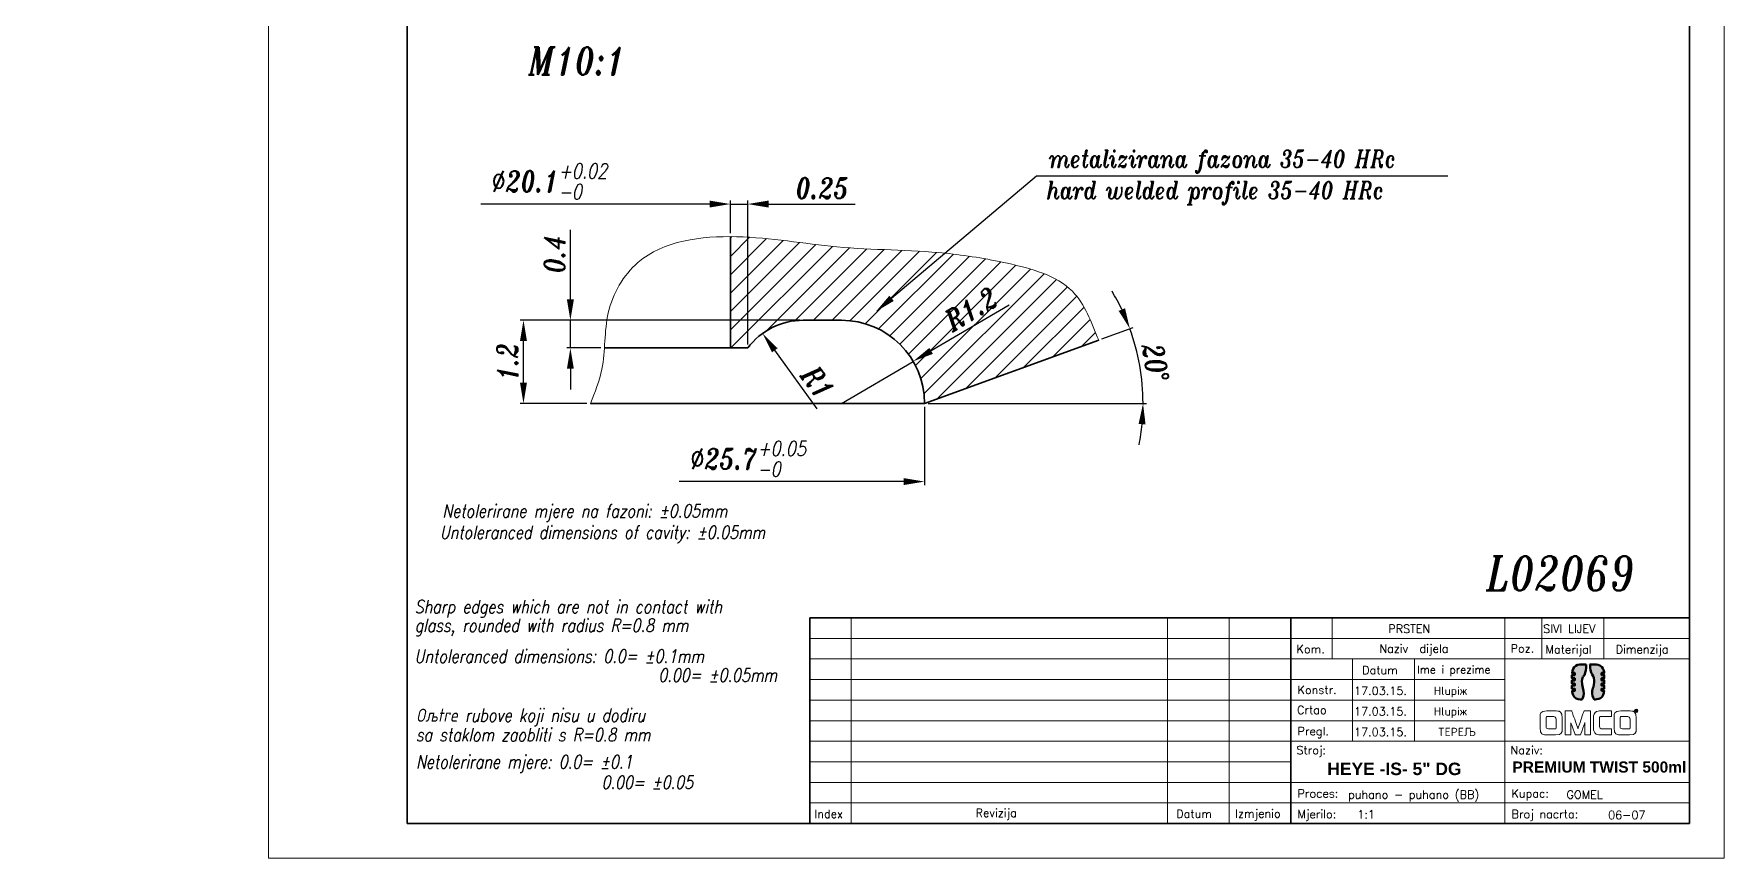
# Model space of a CAD drawing. Extents: x 21 to 265, y 27 to 324.
# Drawn here: x 21.4 to 265.3, y 27.3 to 146.3 of the extents above; entities that cross this region are included whole.
import ezdxf
from ezdxf import colors
from ezdxf.entities.mleader import LeaderData, LeaderLine
from ezdxf.math import Vec2, Vec3

# ---------------------------------------------------------------- set-up
doc = ezdxf.new("R2010")
doc.units = 0
doc.header["$LTSCALE"] = 5
doc.header["$MEASUREMENT"] = 0
doc.layers.get('0').update_dxf_attribs({"linetype": 'CONTINUOUS', "lineweight": 15})
for name, color, linetype, lineweight in [('3', 3, 'CONTINUOUS', 35), ('4', 5, 'CONTINUOUS', 50), ('8', 252, 'CONTINUOUS', 15), ('ENGLISH', 197, 'CONTINUOUS', 18)]:
    doc.layers.add(name, color=color, linetype=linetype, lineweight=lineweight)
doc.styles.add('ITALICT', font='ITALICT.shx', dxfattribs={"width": 0.8, "height": 3})
doc.styles.add('ROMANS', font='romans.shx')
doc.styles.get("Standard").update_dxf_attribs({"font": 'isocp.shx', "height": 3})
doc.dimstyles.new('Stand', dxfattribs={"dimtxt": 3, "dimasz": 3, "dimexe": 0.5, "dimexo": 0.5, "dimgap": 0.8, "dimtad": 1, "dimdsep": 46, "dimtxsty": 'ITALICT', "dimcen": 0, "dimadec": 1, "dimazin": 2, "dimtfac": 1, "dimtmove": 0, "dimatfit": 3, "dimfxl": 1, "dimtolj": 1, "dimtzin": 0, "dimarcsym": 0})
doc.dimstyles.get("Standard").update_dxf_attribs({"dimtxt": 3, "dimasz": 3, "dimexe": 0.5, "dimexo": 0.5, "dimgap": 0.8, "dimtad": 1, "dimlfac": 0.1, "dimdsep": 46, "dimtxsty": 'ITALICT', "dimcen": 0, "dimadec": 1, "dimazin": 2, "dimtfac": 1, "dimtmove": 0, "dimatfit": 3, "dimfxl": 1, "dimtolj": 1, "dimtzin": 0, "dimarcsym": 0})

# ---------------------------------------------------------------- blocks, each defined once
blk = doc.blocks.new('*D2')
at = {"color": 0, "lineweight": -2, "transparency": 16777216}
for p, q in [((131.9, 104.93), (91.54, 104.93)), ((92.04, 95.93), (92.04, 101.93)), ((101.19, 92.93), (91.54, 92.93))]:
    blk.add_line(p, q, dxfattribs=at)
at = {"color": 0, "transparency": 16777216}
for points in [[(91.54, 101.93), (92.54, 101.93), (92.04, 104.93)], [(91.54, 95.93), (92.54, 95.93), (92.04, 92.93)]]:
    blk.add_solid(points, dxfattribs=at)
at = {"color": 0, "transparency": 16777216, "insert": (89.74, 98.93), "char_height": 3, "attachment_point": 5, "rotation": 90, "style": 'ITALICT'}
blk.add_mtext('\\A1;1.2', dxfattribs=at)
blk = doc.blocks.new('*D3')
at = {"color": 0, "lineweight": -2, "transparency": 16777216}
for p, q in [((98.81, 107.93), (98.81, 117.96)), ((131.9, 104.93), (98.31, 104.93)), ((98.81, 100.93), (98.81, 104.93)), ((103.22, 100.93), (98.31, 100.93)), ((98.81, 97.93), (98.81, 94.93))]:
    blk.add_line(p, q, dxfattribs=at)
at = {"color": 0, "transparency": 16777216}
for points in [[(98.31, 107.93), (99.31, 107.93), (98.81, 104.93)], [(98.31, 97.93), (99.31, 97.93), (98.81, 100.93)]]:
    blk.add_solid(points, dxfattribs=at)
at = {"color": 0, "transparency": 16777216, "insert": (96.51, 114.47), "char_height": 3, "attachment_point": 5, "rotation": 90, "style": 'ITALICT'}
blk.add_mtext('\\A1;0.4', dxfattribs=at)
blk = doc.blocks.new('*D16')
at = {"color": 0, "lineweight": -2, "transparency": 16777216}
for p, q in [((175.49, 102.24), (179.99, 103.88)), ((150.4, 92.93), (181.92, 92.93))]:
    blk.add_line(p, q, dxfattribs=at)
for start, end in [(25.4551, 30.9103), (0, 20), (349.0897, 354.5449)]:
    blk.add_arc((149.9, 92.93), 31.52, start, end, dxfattribs=at)
at = {"color": 0, "transparency": 16777216}
for points in [[(178.82, 106.67), (177.9, 106.28), (179.52, 103.71)], [(180.78, 89.96), (181.78, 89.91), (181.42, 92.93)]]:
    blk.add_solid(points, dxfattribs=at)
at = {"color": 0, "transparency": 16777216, "insert": (183.21, 98.8), "char_height": 3, "attachment_point": 5, "rotation": 280, "style": 'ITALICT'}
blk.add_mtext('\\A1;20°', dxfattribs=at)
blk = doc.blocks.new('*D17')
at = {"color": 0, "linetype": 'ByBlock', "lineweight": -2, "transparency": 16777216}
for p, q in [((121.9, 117.5), (121.9, 122.2)), ((118.9, 121.7), (85.87, 121.7))]:
    blk.add_line(p, q, dxfattribs=at)
at = {"color": 0, "transparency": 16777216}
blk.add_solid([(118.9, 122.2), (118.9, 121.2), (121.9, 121.7)], dxfattribs=at)
at = {"color": 0, "transparency": 16777216, "insert": (95.78, 124.98), "char_height": 3, "attachment_point": 5, "style": 'ITALICT'}
blk.add_mtext('\\A1;%%C20.1{}{\\H0.71x;\\C3;\\S+0.02^ -0;}', dxfattribs=at)
blk = doc.blocks.new('*D18')
at = {"color": 0, "linetype": 'ByBlock', "lineweight": -2, "transparency": 16777216}
for p, q in [((149.9, 92.43), (149.9, 81.15)), ((146.9, 81.65), (114.51, 81.65))]:
    blk.add_line(p, q, dxfattribs=at)
at = {"color": 0, "transparency": 16777216}
blk.add_solid([(146.9, 82.15), (146.9, 81.15), (149.9, 81.65)], dxfattribs=at)
at = {"color": 0, "transparency": 16777216, "insert": (124.46, 84.93), "char_height": 3, "attachment_point": 5, "style": 'ITALICT'}
blk.add_mtext('\\A1;%%C25.7{}{\\H0.71x;\\C3;\\S+0.05^ -0;}', dxfattribs=at)
blk = doc.blocks.new('*D19')
at = {"color": 0, "lineweight": -2, "transparency": 16777216}
for p, q in [((121.9, 117.5), (121.9, 122.2)), ((124.4, 101.43), (124.4, 122.2)), ((118.9, 121.7), (115.9, 121.7)), ((121.9, 121.7), (124.4, 121.7)), ((127.4, 121.7), (139.89, 121.7))]:
    blk.add_line(p, q, dxfattribs=at)
at = {"color": 0, "transparency": 16777216}
for points in [[(118.9, 122.2), (118.9, 121.2), (121.9, 121.7)], [(127.4, 122.2), (127.4, 121.2), (124.4, 121.7)]]:
    blk.add_solid(points, dxfattribs=at)
at = {"color": 0, "transparency": 16777216, "insert": (135.14, 124), "char_height": 3, "attachment_point": 5, "style": 'ITALICT'}
blk.add_mtext('\\A1;0.25', dxfattribs=at)
blk = doc.blocks.new('*D25')
at = {"color": 0, "lineweight": -2, "transparency": 16777216}
for p, q in [((162.11, 107.11), (150.84, 100.51)), ((137.9, 92.93), (148.25, 99))]:
    blk.add_line(p, q, dxfattribs=at)
at = {"color": 0, "transparency": 16777216}
blk.add_solid([(150.59, 100.94), (151.1, 100.08), (148.25, 99)], dxfattribs=at)
at = {"color": 0, "transparency": 16777216, "insert": (156.61, 106.56), "char_height": 3, "attachment_point": 5, "rotation": 30.3739, "style": 'ITALICT'}
blk.add_mtext('\\A1;R1.2', dxfattribs=at)
blk = doc.blocks.new('*D26')
at = {"color": 0, "lineweight": -2, "transparency": 16777216}
blk.add_line((134.41, 92.15), (128.29, 100.59), dxfattribs=at)
at = {"color": 0, "transparency": 16777216}
blk.add_solid([(128.7, 100.89), (127.89, 100.3), (126.53, 103.02)], dxfattribs=at)
at = {"color": 0, "transparency": 16777216, "insert": (134.5, 95.95), "char_height": 3, "attachment_point": 5, "rotation": 305.9588, "style": 'ITALICT'}
blk.add_mtext('\\A1;R1', dxfattribs=at)

msp = doc.modelspace()

# ---------------------------------------------------------------- hatches: boundary and pattern name
at = {"layer": '4'}
h = msp.add_hatch(color=142, dxfattribs=at)
edge = h.paths.add_edge_path()
edge.add_spline(control_points=[(243.315, 51.428), (243.315, 51.428), (243.315, 51.428), (243.315, 51.428), (243.315, 51.428), (243.448, 50.259), (244.481, 50.198), (244.634, 50.198), (244.634, 50.198), (244.634, 50.198), (244.748, 50.198), (244.748, 50.198), (244.748, 50.198), (245.291, 50.979), (244.744, 52.116), (244.744, 52.929), (244.744, 52.929), (244.744, 53.567), (245.306, 53.738), (245.368, 55.27), (245.368, 55.27), (244.719, 55.27), (244.719, 55.27), (244.719, 55.27), (243.625, 55.27), (243.375, 54.425), (243.318, 54.04)], knot_values=[0.8095238, 0.8095238, 0.8095238, 0.8095238, 0.8095238, 0.8095238, 0.8095238, 0.8095238, 0.8571429, 0.8571429, 0.8571429, 0.8571429, 0.9047619, 0.9047619, 0.9047619, 0.9047619, 0.952381, 0.952381, 0.952381, 0.952381, 1, 1, 1, 1.047619, 1.047619, 1.047619, 1.047619, 1.0952381, 1.0952381, 1.0952381, 1.0952381], degree=3, periodic=0)
edge.add_spline(control_points=[(243.318, 54.04), (243.318, 54.04), (243.689, 54.04), (243.689, 54.04)], knot_values=[0.0952381, 0.0952381, 0.0952381, 0.0952381, 0.1428571, 0.1428571, 0.1428571, 0.1428571], degree=3, periodic=0)
edge.add_spline(control_points=[(243.689, 54.04), (243.689, 54.04), (243.689, 54.04), (243.689, 54.04), (243.689, 54.04), (243.689, 54.04), (243.689, 53.729), (243.689, 53.729)], knot_values=[0.1428571, 0.1428571, 0.1428571, 0.1428571, 0.1428571, 0.1428571, 0.1428571, 0.1428571, 0.1904762, 0.1904762, 0.1904762, 0.1904762], degree=3, periodic=0)
edge.add_spline(control_points=[(243.689, 53.729), (243.689, 53.729), (243.689, 53.729), (243.689, 53.729), (243.689, 53.729), (243.689, 53.729), (243.301, 53.729), (243.301, 53.729)], knot_values=[0.1904762, 0.1904762, 0.1904762, 0.1904762, 0.1904762, 0.1904762, 0.1904762, 0.1904762, 0.2380952, 0.2380952, 0.2380952, 0.2380952], degree=3, periodic=0)
edge.add_spline(control_points=[(243.301, 53.729), (243.301, 53.729), (243.301, 53.729), (243.301, 53.729), (243.301, 53.729), (243.301, 53.729), (243.301, 53.273), (243.301, 53.273)], knot_values=[0.2380952, 0.2380952, 0.2380952, 0.2380952, 0.2380952, 0.2380952, 0.2380952, 0.2380952, 0.2857143, 0.2857143, 0.2857143, 0.2857143], degree=3, periodic=0)
edge.add_spline(control_points=[(243.301, 53.273), (243.301, 53.273), (243.301, 53.273), (243.301, 53.273), (243.301, 53.273), (243.301, 53.273), (243.689, 53.273), (243.689, 53.273)], knot_values=[0.2857143, 0.2857143, 0.2857143, 0.2857143, 0.2857143, 0.2857143, 0.2857143, 0.2857143, 0.3333333, 0.3333333, 0.3333333, 0.3333333], degree=3, periodic=0)
edge.add_spline(control_points=[(243.689, 53.273), (243.689, 53.273), (243.689, 53.273), (243.689, 53.273), (243.689, 53.273), (243.689, 53.273), (243.689, 52.962), (243.689, 52.962)], knot_values=[0.3333333, 0.3333333, 0.3333333, 0.3333333, 0.3333333, 0.3333333, 0.3333333, 0.3333333, 0.3809524, 0.3809524, 0.3809524, 0.3809524], degree=3, periodic=0)
edge.add_spline(control_points=[(243.689, 52.962), (243.689, 52.962), (243.689, 52.962), (243.689, 52.962), (243.689, 52.962), (243.689, 52.962), (243.301, 52.962), (243.301, 52.962)], knot_values=[0.3809524, 0.3809524, 0.3809524, 0.3809524, 0.3809524, 0.3809524, 0.3809524, 0.3809524, 0.4285714, 0.4285714, 0.4285714, 0.4285714], degree=3, periodic=0)
edge.add_spline(control_points=[(243.301, 52.962), (243.301, 52.962), (243.301, 52.962), (243.301, 52.962), (243.301, 52.962), (243.301, 52.962), (243.301, 52.506), (243.301, 52.506)], knot_values=[0.4285714, 0.4285714, 0.4285714, 0.4285714, 0.4285714, 0.4285714, 0.4285714, 0.4285714, 0.4761905, 0.4761905, 0.4761905, 0.4761905], degree=3, periodic=0)
edge.add_spline(control_points=[(243.301, 52.506), (243.301, 52.506), (243.301, 52.506), (243.301, 52.506), (243.301, 52.506), (243.301, 52.506), (243.689, 52.506), (243.689, 52.506)], knot_values=[0.4761905, 0.4761905, 0.4761905, 0.4761905, 0.4761905, 0.4761905, 0.4761905, 0.4761905, 0.5238095, 0.5238095, 0.5238095, 0.5238095], degree=3, periodic=0)
edge.add_spline(control_points=[(243.689, 52.506), (243.689, 52.506), (243.689, 52.506), (243.689, 52.506), (243.689, 52.506), (243.689, 52.506), (243.689, 52.195), (243.689, 52.195)], knot_values=[0.5238095, 0.5238095, 0.5238095, 0.5238095, 0.5238095, 0.5238095, 0.5238095, 0.5238095, 0.5714286, 0.5714286, 0.5714286, 0.5714286], degree=3, periodic=0)
edge.add_spline(control_points=[(243.689, 52.195), (243.689, 52.195), (243.689, 52.195), (243.689, 52.195), (243.689, 52.195), (243.689, 52.195), (243.301, 52.195), (243.301, 52.195)], knot_values=[0.5714286, 0.5714286, 0.5714286, 0.5714286, 0.5714286, 0.5714286, 0.5714286, 0.5714286, 0.6190476, 0.6190476, 0.6190476, 0.6190476], degree=3, periodic=0)
edge.add_spline(control_points=[(243.301, 52.195), (243.301, 52.195), (243.301, 52.195), (243.301, 52.195), (243.301, 52.195), (243.301, 52.195), (243.301, 51.739), (243.301, 51.739)], knot_values=[0.6190476, 0.6190476, 0.6190476, 0.6190476, 0.6190476, 0.6190476, 0.6190476, 0.6190476, 0.6666667, 0.6666667, 0.6666667, 0.6666667], degree=3, periodic=0)
edge.add_spline(control_points=[(243.301, 51.739), (243.301, 51.739), (243.301, 51.739), (243.301, 51.739), (243.301, 51.739), (243.301, 51.739), (243.689, 51.739), (243.689, 51.739)], knot_values=[0.6666667, 0.6666667, 0.6666667, 0.6666667, 0.6666667, 0.6666667, 0.6666667, 0.6666667, 0.7142857, 0.7142857, 0.7142857, 0.7142857], degree=3, periodic=0)
edge.add_spline(control_points=[(243.689, 51.739), (243.689, 51.739), (243.689, 51.739), (243.689, 51.739), (243.689, 51.739), (243.689, 51.739), (243.689, 51.428), (243.689, 51.428)], knot_values=[0.7142857, 0.7142857, 0.7142857, 0.7142857, 0.7142857, 0.7142857, 0.7142857, 0.7142857, 0.7619048, 0.7619048, 0.7619048, 0.7619048], degree=3, periodic=0)
edge.add_spline(control_points=[(243.689, 51.428), (243.689, 51.428), (243.689, 51.428), (243.689, 51.428), (243.689, 51.428), (243.689, 51.428), (243.315, 51.428), (243.315, 51.428)], knot_values=[0.7619048, 0.7619048, 0.7619048, 0.7619048, 0.7619048, 0.7619048, 0.7619048, 0.7619048, 0.8095238, 0.8095238, 0.8095238, 0.8095238], degree=3, periodic=0)
h = msp.add_hatch(color=253, dxfattribs=at)
edge = h.paths.add_edge_path()
edge.add_spline(control_points=[(247.572, 52.506), (247.572, 52.506), (247.572, 52.506), (247.572, 52.506), (247.572, 52.506), (247.572, 52.506), (247.96, 52.506), (247.96, 52.506)], knot_values=[0.2380952, 0.2380952, 0.2380952, 0.2380952, 0.2380952, 0.2380952, 0.2380952, 0.2380952, 0.2857143, 0.2857143, 0.2857143, 0.2857143], degree=3, periodic=0)
edge.add_spline(control_points=[(247.96, 52.506), (247.96, 52.506), (247.96, 52.506), (247.96, 52.506), (247.96, 52.506), (247.96, 52.506), (247.96, 52.962), (247.96, 52.962)], knot_values=[0.2857143, 0.2857143, 0.2857143, 0.2857143, 0.2857143, 0.2857143, 0.2857143, 0.2857143, 0.3333333, 0.3333333, 0.3333333, 0.3333333], degree=3, periodic=0)
edge.add_spline(control_points=[(247.96, 52.962), (247.96, 52.962), (247.96, 52.962), (247.96, 52.962), (247.96, 52.962), (247.96, 52.962), (247.572, 52.962), (247.572, 52.962)], knot_values=[0.3333333, 0.3333333, 0.3333333, 0.3333333, 0.3333333, 0.3333333, 0.3333333, 0.3333333, 0.3809524, 0.3809524, 0.3809524, 0.3809524], degree=3, periodic=0)
edge.add_spline(control_points=[(247.572, 52.962), (247.572, 52.962), (247.572, 52.962), (247.572, 52.962), (247.572, 52.962), (247.572, 52.962), (247.572, 53.273), (247.572, 53.273)], knot_values=[0.3809524, 0.3809524, 0.3809524, 0.3809524, 0.3809524, 0.3809524, 0.3809524, 0.3809524, 0.4285714, 0.4285714, 0.4285714, 0.4285714], degree=3, periodic=0)
edge.add_spline(control_points=[(247.572, 53.273), (247.572, 53.273), (247.572, 53.273), (247.572, 53.273), (247.572, 53.273), (247.572, 53.273), (247.96, 53.273), (247.96, 53.273)], knot_values=[0.4285714, 0.4285714, 0.4285714, 0.4285714, 0.4285714, 0.4285714, 0.4285714, 0.4285714, 0.4761905, 0.4761905, 0.4761905, 0.4761905], degree=3, periodic=0)
edge.add_spline(control_points=[(247.96, 53.273), (247.96, 53.273), (247.96, 53.273), (247.96, 53.273), (247.96, 53.273), (247.96, 53.273), (247.96, 53.729), (247.96, 53.729)], knot_values=[0.4761905, 0.4761905, 0.4761905, 0.4761905, 0.4761905, 0.4761905, 0.4761905, 0.4761905, 0.5238095, 0.5238095, 0.5238095, 0.5238095], degree=3, periodic=0)
edge.add_spline(control_points=[(247.96, 53.729), (247.96, 53.729), (247.96, 53.729), (247.96, 53.729), (247.96, 53.729), (247.96, 53.729), (247.572, 53.729), (247.572, 53.729)], knot_values=[0.5238095, 0.5238095, 0.5238095, 0.5238095, 0.5238095, 0.5238095, 0.5238095, 0.5238095, 0.5714286, 0.5714286, 0.5714286, 0.5714286], degree=3, periodic=0)
edge.add_spline(control_points=[(247.572, 53.729), (247.572, 53.729), (247.572, 53.729), (247.572, 53.729), (247.572, 53.729), (247.572, 53.729), (247.572, 54.04), (247.572, 54.04)], knot_values=[0.5714286, 0.5714286, 0.5714286, 0.5714286, 0.5714286, 0.5714286, 0.5714286, 0.5714286, 0.6190476, 0.6190476, 0.6190476, 0.6190476], degree=3, periodic=0)
edge.add_spline(control_points=[(247.572, 54.04), (247.572, 54.04), (247.572, 54.04), (247.572, 54.04), (247.572, 54.04), (247.572, 54.04), (247.945, 54.04), (247.945, 54.04)], knot_values=[0.6190476, 0.6190476, 0.6190476, 0.6190476, 0.6190476, 0.6190476, 0.6190476, 0.6190476, 0.6666667, 0.6666667, 0.6666667, 0.6666667], degree=3, periodic=0)
edge.add_spline(control_points=[(247.945, 54.04), (247.945, 54.04), (247.945, 54.04), (247.945, 54.04), (247.945, 54.04), (247.808, 55.202), (246.78, 55.27), (246.628, 55.27), (246.628, 55.27), (246.628, 55.27), (245.893, 55.27), (245.893, 55.27)], knot_values=[0.6666667, 0.6666667, 0.6666667, 0.6666667, 0.6666667, 0.6666667, 0.6666667, 0.6666667, 0.7142857, 0.7142857, 0.7142857, 0.7142857, 0.7619048, 0.7619048, 0.7619048, 0.7619048], degree=3, periodic=0)
edge.add_spline(control_points=[(245.893, 55.27), (245.893, 55.27), (245.893, 55.27), (245.893, 55.27), (245.893, 55.27), (245.955, 53.738), (246.517, 53.567), (246.517, 52.929), (246.517, 52.929), (246.517, 52.116), (245.971, 50.979), (246.513, 50.198), (246.513, 50.198), (246.513, 50.198), (246.55, 50.198), (246.55, 50.198), (246.55, 50.198), (247.645, 50.198), (247.89, 51.043), (247.944, 51.428)], knot_values=[0.7619048, 0.7619048, 0.7619048, 0.7619048, 0.7619048, 0.7619048, 0.7619048, 0.7619048, 0.8095238, 0.8095238, 0.8095238, 0.8095238, 0.8571429, 0.8571429, 0.8571429, 0.8571429, 0.9047619, 0.9047619, 0.9047619, 0.9047619, 0.952381, 0.952381, 0.952381, 0.952381], degree=3, periodic=0)
edge.add_spline(control_points=[(247.944, 51.428), (247.944, 51.428), (247.572, 51.428), (247.572, 51.428), (247.572, 51.428), (247.572, 51.739), (247.572, 51.739)], knot_values=[0.952381, 0.952381, 0.952381, 0.952381, 1, 1, 1, 1.047619, 1.047619, 1.047619, 1.047619], degree=3, periodic=0)
edge.add_spline(control_points=[(247.572, 51.739), (247.572, 51.739), (247.572, 51.739), (247.572, 51.739), (247.572, 51.739), (247.572, 51.739), (247.96, 51.739), (247.96, 51.739)], knot_values=[0.047619, 0.047619, 0.047619, 0.047619, 0.047619, 0.047619, 0.047619, 0.047619, 0.0952381, 0.0952381, 0.0952381, 0.0952381], degree=3, periodic=0)
edge.add_spline(control_points=[(247.96, 51.739), (247.96, 51.739), (247.96, 51.739), (247.96, 51.739), (247.96, 51.739), (247.96, 51.739), (247.96, 52.195), (247.96, 52.195)], knot_values=[0.0952381, 0.0952381, 0.0952381, 0.0952381, 0.0952381, 0.0952381, 0.0952381, 0.0952381, 0.1428571, 0.1428571, 0.1428571, 0.1428571], degree=3, periodic=0)
edge.add_spline(control_points=[(247.96, 52.195), (247.96, 52.195), (247.96, 52.195), (247.96, 52.195), (247.96, 52.195), (247.96, 52.195), (247.572, 52.195), (247.572, 52.195)], knot_values=[0.1428571, 0.1428571, 0.1428571, 0.1428571, 0.1428571, 0.1428571, 0.1428571, 0.1428571, 0.1904762, 0.1904762, 0.1904762, 0.1904762], degree=3, periodic=0)
edge.add_spline(control_points=[(247.572, 52.195), (247.572, 52.195), (247.572, 52.195), (247.572, 52.195), (247.572, 52.195), (247.572, 52.195), (247.572, 52.506), (247.572, 52.506)], knot_values=[0.1904762, 0.1904762, 0.1904762, 0.1904762, 0.1904762, 0.1904762, 0.1904762, 0.1904762, 0.2380952, 0.2380952, 0.2380952, 0.2380952], degree=3, periodic=0)
at = {"layer": '8'}
h = msp.add_hatch(dxfattribs=at)
h.set_pattern_fill('ANSI31', color=256, scale=15)
h.set_pattern_definition([(45, (121.901, 92.9279), (-1.325825, 1.325825), [])])
edge = h.paths.add_edge_path()
edge.add_spline(control_points=[(175.021, 102.071), (173.966, 104.648), (171.826, 110.643), (162.051, 113.273), (155.847, 114.311), (152.853, 114.607), (152.843, 114.608)], knot_values=[9.6934957, 9.6934957, 9.6934957, 9.6934957, 17.7554984, 27.9608858, 37.0528186, 37.0847816, 37.0847816, 37.0847816, 37.0847816], degree=3, periodic=0)
edge.add_spline(control_points=[(152.843, 114.608), (147.723, 115.114), (137.46, 115.001), (127.542, 116.913), (122.199, 116.998), (121.901, 117)], knot_values=[37.0847816, 37.0847816, 37.0847816, 37.0847816, 52.6875614, 67.2359721, 68.0925551, 68.0925551, 68.0925551, 68.0925551], degree=3, periodic=0)
edge.add_line((121.901, 117), (121.901, 100.928))
edge.add_line((121.901, 100.928), (124.401, 100.928))
edge.add_arc((132.401, 94.928), 10, 90, 143.1301, ccw=False)
edge.add_line((132.401, 104.928), (137.901, 104.928))
edge.add_arc((137.901, 92.928), 12, 0, 90, ccw=False)
edge.add_line((149.901, 92.928), (175.021, 102.071))
h.paths.add_polyline_path([(153.448, 102.098), (162.039, 107.133), (159.763, 111.015), (151.173, 105.98)], flags=24)

# ---------------------------------------------------------------- linework, layer by layer
for p, q in [((55.257, 324.293), (55.257, 27.293)), ((265.257, 27.293), (265.257, 324.293)), ((139.294, 61.987), (139.294, 32.293)), ((184.929, 61.987), (184.929, 32.293)), ((193.837, 61.987), (193.837, 32.293)), ((208.684, 61.987), (208.684, 56.048)), ((233.627, 61.987), (233.627, 32.293)), ((238.972, 61.987), (238.972, 56.048)), ((247.88, 61.987), (247.88, 56.048)), ((133.355, 59.018), (260.257, 59.018)), ((260.257, 56.048), (133.355, 56.048)), ((211.653, 56.048), (211.653, 44.171)), ((220.561, 56.048), (220.561, 44.171)), ((133.355, 53.079), (233.627, 53.079)), ((133.355, 50.11), (233.627, 50.11)), ((133.355, 47.14), (233.627, 47.14)), ((133.355, 44.171), (260.257, 44.171)), ((202.745, 41.201), (133.355, 41.201)), ((133.355, 38.232), (260.257, 38.232)), ((133.355, 35.263), (260.257, 35.263)), ((55.257, 27.293), (265.257, 27.293))]:
    msp.add_line(p, q)
for points, knots in [([(175.021, 102.071), (173.966, 104.648), (171.826, 110.643), (162.051, 113.273), (150.839, 115.148), (137.47, 114.999), (123.108, 117.769), (109.123, 116.071), (103.421, 106.192), (104.038, 98.744), (102.345, 94.557), (101.687, 92.928)], [9.6934957, 9.6934957, 9.6934957, 9.6934957, 17.7554984, 27.9608858, 37.0528186, 52.6875614, 67.2359721, 81.9580024, 90.3643715, 98.5560413, 103.7751644, 103.7751644, 103.7751644, 103.7751644]), ([(252.568, 48.325), (252.44, 48.325), (252.335, 48.429), (252.335, 48.558), (252.335, 48.558), (252.335, 48.686), (252.44, 48.791), (252.568, 48.791), (252.568, 48.791), (252.697, 48.791), (252.801, 48.686), (252.801, 48.558), (252.801, 48.558), (252.801, 48.429), (252.697, 48.325), (252.568, 48.325)], [0, 0, 0, 0, 0.25, 0.25, 0.25, 0.375, 0.5, 0.5, 0.5, 0.625, 0.75, 0.75, 0.75, 0.875, 1, 1, 1, 1]), ([(240.919, 45.091), (240.919, 45.091), (239.614, 45.091), (239.614, 45.091), (239.614, 45.091), (239.503, 45.091), (238.707, 45.138), (238.707, 46.103), (238.707, 46.103), (238.707, 46.103), (238.707, 47.578), (238.707, 47.578), (238.707, 47.578), (238.707, 47.578), (238.707, 48.544), (239.673, 48.544), (239.673, 48.544), (239.673, 48.544), (240.972, 48.544), (240.972, 48.544), (240.972, 48.544), (241.083, 48.544), (241.879, 48.491), (241.879, 47.526), (241.879, 47.526), (241.879, 47.526), (241.879, 46.057), (241.879, 46.057), (241.879, 46.057), (241.879, 46.057), (241.885, 45.091), (240.919, 45.091)], [0, 0, 0, 0, 0.125, 0.125, 0.125, 0.1875, 0.25, 0.25, 0.25, 0.3125, 0.375, 0.375, 0.375, 0.4375, 0.5, 0.5, 0.5, 0.5625, 0.625, 0.625, 0.625, 0.6875, 0.75, 0.75, 0.75, 0.8125, 0.875, 0.875, 0.875, 0.9375, 1, 1, 1, 1]), ([(241.001, 47.327), (241.001, 47.327), (241.001, 47.725), (240.662, 47.725), (240.662, 47.725), (240.662, 47.725), (239.696, 47.725), (239.696, 47.725), (239.696, 47.725), (239.696, 47.725), (239.585, 47.719), (239.585, 47.607), (239.585, 47.607), (239.585, 47.607), (239.585, 46.361), (239.585, 46.361), (239.585, 46.361), (239.585, 46.361), (239.585, 45.969), (239.924, 45.969), (239.924, 45.969), (239.924, 45.969), (240.89, 45.969), (240.89, 45.969), (240.89, 45.969), (240.89, 45.969), (241.001, 45.969), (241.001, 46.08), (241.001, 46.08), (241.001, 46.08), (241.001, 47.327), (241.001, 47.327)], [0, 0, 0, 0, 0.125, 0.125, 0.125, 0.1875, 0.25, 0.25, 0.25, 0.3125, 0.375, 0.375, 0.375, 0.4375, 0.5, 0.5, 0.5, 0.5625, 0.625, 0.625, 0.625, 0.6875, 0.75, 0.75, 0.75, 0.8125, 0.875, 0.875, 0.875, 0.9375, 1, 1, 1, 1]), ([(245.168, 45.091), (245.168, 45.091), (245.168, 46.899), (245.168, 46.899), (245.168, 46.899), (245.168, 46.899), (244.536, 45.091), (244.536, 45.091), (244.536, 45.091), (244.536, 45.091), (243.775, 45.091), (243.775, 45.091), (243.775, 45.091), (243.775, 45.091), (243.132, 46.817), (243.132, 46.817), (243.132, 46.817), (243.132, 46.817), (243.132, 45.091), (243.132, 45.091), (243.132, 45.091), (243.132, 45.091), (242.318, 45.091), (242.318, 45.091), (242.318, 45.091), (242.318, 45.091), (242.318, 48.544), (242.318, 48.544), (242.318, 48.544), (242.318, 48.544), (243.26, 48.544), (243.26, 48.544), (243.26, 48.544), (243.26, 48.544), (244.167, 45.998), (244.167, 45.998), (244.167, 45.998), (244.167, 45.998), (245.034, 48.544), (245.034, 48.544), (245.034, 48.544), (245.034, 48.544), (245.959, 48.544), (245.959, 48.544), (245.959, 48.544), (245.959, 48.544), (245.959, 45.091), (245.959, 45.091), (245.959, 45.091), (245.959, 45.091), (245.168, 45.091), (245.168, 45.091)], [0, 0, 0, 0, 0.0769231, 0.0769231, 0.0769231, 0.1153846, 0.1538462, 0.1538462, 0.1538462, 0.1923077, 0.2307692, 0.2307692, 0.2307692, 0.2692308, 0.3076923, 0.3076923, 0.3076923, 0.3461538, 0.3846154, 0.3846154, 0.3846154, 0.4230769, 0.4615385, 0.4615385, 0.4615385, 0.5, 0.5384615, 0.5384615, 0.5384615, 0.5769231, 0.6153846, 0.6153846, 0.6153846, 0.6538462, 0.6923077, 0.6923077, 0.6923077, 0.7307692, 0.7692308, 0.7692308, 0.7692308, 0.8076923, 0.8461538, 0.8461538, 0.8461538, 0.8846154, 0.9230769, 0.9230769, 0.9230769, 0.9615385, 1, 1, 1, 1]), ([(249.002, 45.969), (249.002, 45.969), (247.615, 45.969), (247.615, 45.969), (247.615, 45.969), (247.275, 45.969), (247.275, 46.361), (247.275, 46.361), (247.275, 46.361), (247.275, 46.361), (247.275, 47.607), (247.275, 47.607), (247.275, 47.607), (247.275, 47.719), (247.386, 47.725), (247.386, 47.725), (247.386, 47.725), (247.386, 47.725), (249.002, 47.725), (249.002, 47.725), (249.002, 47.725), (249.002, 47.725), (249.002, 48.544), (249.002, 48.544), (249.002, 48.544), (249.002, 48.544), (247.363, 48.544), (247.363, 48.544), (247.363, 48.544), (246.397, 48.544), (246.397, 47.578), (246.397, 47.578), (246.397, 47.578), (246.397, 47.578), (246.397, 46.103), (246.397, 46.103), (246.397, 46.103), (246.397, 45.138), (247.193, 45.091), (247.305, 45.091), (247.305, 45.091), (247.305, 45.091), (249.002, 45.091), (249.002, 45.091), (249.002, 45.091), (249.002, 45.091), (249.002, 45.969), (249.002, 45.969)], [0, 0, 0, 0, 0.0833333, 0.0833333, 0.0833333, 0.125, 0.1666667, 0.1666667, 0.1666667, 0.2083333, 0.25, 0.25, 0.25, 0.2916667, 0.3333333, 0.3333333, 0.3333333, 0.375, 0.4166667, 0.4166667, 0.4166667, 0.4583333, 0.5, 0.5, 0.5, 0.5416667, 0.5833333, 0.5833333, 0.5833333, 0.625, 0.6666667, 0.6666667, 0.6666667, 0.7083333, 0.75, 0.75, 0.75, 0.7916667, 0.8333333, 0.8333333, 0.8333333, 0.875, 0.9166667, 0.9166667, 0.9166667, 0.9583333, 1, 1, 1, 1]), ([(251.594, 45.091), (251.594, 45.091), (250.289, 45.091), (250.289, 45.091), (250.289, 45.091), (250.178, 45.091), (249.382, 45.138), (249.382, 46.103), (249.382, 46.103), (249.382, 46.103), (249.382, 47.578), (249.382, 47.578), (249.382, 47.578), (249.382, 47.578), (249.382, 48.544), (250.348, 48.544), (250.348, 48.544), (250.348, 48.544), (251.647, 48.544), (251.647, 48.544), (251.647, 48.544), (251.758, 48.544), (252.554, 48.491), (252.554, 47.526), (252.554, 47.526), (252.554, 47.526), (252.554, 46.057), (252.554, 46.057), (252.554, 46.057), (252.554, 46.057), (252.56, 45.091), (251.594, 45.091)], [0, 0, 0, 0, 0.125, 0.125, 0.125, 0.1875, 0.25, 0.25, 0.25, 0.3125, 0.375, 0.375, 0.375, 0.4375, 0.5, 0.5, 0.5, 0.5625, 0.625, 0.625, 0.625, 0.6875, 0.75, 0.75, 0.75, 0.8125, 0.875, 0.875, 0.875, 0.9375, 1, 1, 1, 1]), ([(251.676, 47.327), (251.676, 47.327), (251.676, 47.725), (251.337, 47.725), (251.337, 47.725), (251.337, 47.725), (250.371, 47.725), (250.371, 47.725), (250.371, 47.725), (250.371, 47.725), (250.26, 47.719), (250.26, 47.607), (250.26, 47.607), (250.26, 47.607), (250.26, 46.361), (250.26, 46.361), (250.26, 46.361), (250.26, 46.361), (250.26, 45.969), (250.6, 45.969), (250.6, 45.969), (250.6, 45.969), (251.565, 45.969), (251.565, 45.969), (251.565, 45.969), (251.565, 45.969), (251.676, 45.969), (251.676, 46.08), (251.676, 46.08), (251.676, 46.08), (251.676, 47.327), (251.676, 47.327)], [0, 0, 0, 0, 0.125, 0.125, 0.125, 0.1875, 0.25, 0.25, 0.25, 0.3125, 0.375, 0.375, 0.375, 0.4375, 0.5, 0.5, 0.5, 0.5625, 0.625, 0.625, 0.625, 0.6875, 0.75, 0.75, 0.75, 0.8125, 0.875, 0.875, 0.875, 0.9375, 1, 1, 1, 1]), ([(252.568, 48.739), (252.469, 48.739), (252.387, 48.657), (252.387, 48.558), (252.387, 48.558), (252.387, 48.458), (252.469, 48.376), (252.568, 48.376), (252.568, 48.376), (252.668, 48.376), (252.75, 48.458), (252.75, 48.558), (252.75, 48.558), (252.75, 48.657), (252.668, 48.739), (252.568, 48.739)], [0, 0, 0, 0, 0.25, 0.25, 0.25, 0.375, 0.5, 0.5, 0.5, 0.625, 0.75, 0.75, 0.75, 0.875, 1, 1, 1, 1]), ([(252.621, 48.518), (252.621, 48.518), (252.669, 48.444), (252.669, 48.444), (252.669, 48.444), (252.669, 48.444), (252.605, 48.444), (252.605, 48.444), (252.605, 48.444), (252.605, 48.444), (252.565, 48.51), (252.565, 48.51), (252.565, 48.51), (252.565, 48.51), (252.539, 48.51), (252.539, 48.51), (252.539, 48.51), (252.539, 48.51), (252.539, 48.444), (252.539, 48.444), (252.539, 48.444), (252.539, 48.444), (252.481, 48.444), (252.481, 48.444), (252.481, 48.444), (252.481, 48.444), (252.481, 48.68), (252.481, 48.68), (252.481, 48.68), (252.481, 48.68), (252.584, 48.68), (252.584, 48.68), (252.584, 48.68), (252.603, 48.68), (252.674, 48.68), (252.674, 48.595), (252.674, 48.595), (252.674, 48.55), (252.647, 48.527), (252.621, 48.518)], [0, 0, 0, 0, 0.1, 0.1, 0.1, 0.15, 0.2, 0.2, 0.2, 0.25, 0.3, 0.3, 0.3, 0.35, 0.4, 0.4, 0.4, 0.45, 0.5, 0.5, 0.5, 0.55, 0.6, 0.6, 0.6, 0.65, 0.7, 0.7, 0.7, 0.75, 0.8, 0.8, 0.8, 0.85, 0.9, 0.9, 0.9, 0.95, 1, 1, 1, 1]), ([(252.57, 48.63), (252.57, 48.63), (252.539, 48.63), (252.539, 48.63), (252.539, 48.63), (252.539, 48.63), (252.539, 48.556), (252.539, 48.556), (252.539, 48.556), (252.539, 48.556), (252.57, 48.556), (252.57, 48.556), (252.57, 48.556), (252.6, 48.556), (252.613, 48.567), (252.613, 48.595), (252.613, 48.595), (252.613, 48.622), (252.6, 48.63), (252.57, 48.63)], [0, 0, 0, 0, 0.2, 0.2, 0.2, 0.3, 0.4, 0.4, 0.4, 0.5, 0.6, 0.6, 0.6, 0.7, 0.8, 0.8, 0.8, 0.9, 1, 1, 1, 1])]:
    msp.add_open_spline(points, degree=3, knots=knots)
at = {"layer": '3'}
for p, q in [((75.257, 319.293), (75.257, 32.293)), ((260.257, 32.293), (260.257, 319.293)), ((121.901, 100.928), (121.901, 117)), ((132.401, 104.928), (137.901, 104.928)), ((103.719, 100.928), (124.401, 100.928)), ((149.901, 92.928), (175.021, 102.071)), ((101.687, 92.928), (149.901, 92.928)), ((133.355, 61.987), (260.257, 61.987)), ((133.355, 61.987), (133.355, 32.293)), ((202.745, 61.987), (202.745, 32.293)), ((260.257, 61.987), (260.257, 32.293)), ((75.257, 32.293), (260.257, 32.293))]:
    msp.add_line(p, q, dxfattribs=at)
at = {"layer": '3', "linetype": 'ByBlock'}
msp.add_line((133.355, 32.293), (260.257, 32.293), dxfattribs=at)
at = {"layer": '3'}
for centre, radius, start, end in [((132.401, 94.928), 10, 90, 143.1301), ((137.901, 92.928), 12, 0, 90)]:
    msp.add_arc(centre, radius, start, end, dxfattribs=at)
at = {"layer": '4', "color": 142}
msp.add_open_spline([(245.368, 55.27), (245.368, 55.27), (244.719, 55.27), (244.719, 55.27), (244.719, 55.27), (243.625, 55.27), (243.375, 54.425), (243.318, 54.04), (243.318, 54.04), (243.318, 54.04), (243.689, 54.04), (243.689, 54.04), (243.689, 54.04), (243.689, 54.04), (243.689, 53.729), (243.689, 53.729), (243.689, 53.729), (243.689, 53.729), (243.301, 53.729), (243.301, 53.729), (243.301, 53.729), (243.301, 53.729), (243.301, 53.273), (243.301, 53.273), (243.301, 53.273), (243.301, 53.273), (243.689, 53.273), (243.689, 53.273), (243.689, 53.273), (243.689, 53.273), (243.689, 52.962), (243.689, 52.962), (243.689, 52.962), (243.689, 52.962), (243.301, 52.962), (243.301, 52.962), (243.301, 52.962), (243.301, 52.962), (243.301, 52.506), (243.301, 52.506), (243.301, 52.506), (243.301, 52.506), (243.689, 52.506), (243.689, 52.506), (243.689, 52.506), (243.689, 52.506), (243.689, 52.195), (243.689, 52.195), (243.689, 52.195), (243.689, 52.195), (243.301, 52.195), (243.301, 52.195), (243.301, 52.195), (243.301, 52.195), (243.301, 51.739), (243.301, 51.739), (243.301, 51.739), (243.301, 51.739), (243.689, 51.739), (243.689, 51.739), (243.689, 51.739), (243.689, 51.739), (243.689, 51.428), (243.689, 51.428), (243.689, 51.428), (243.689, 51.428), (243.315, 51.428), (243.315, 51.428), (243.315, 51.428), (243.448, 50.259), (244.481, 50.198), (244.634, 50.198), (244.634, 50.198), (244.634, 50.198), (244.748, 50.198), (244.748, 50.198), (244.748, 50.198), (245.291, 50.979), (244.744, 52.116), (244.744, 52.929), (244.744, 52.929), (244.744, 53.567), (245.306, 53.738), (245.368, 55.27)], degree=3, knots=[0, 0, 0, 0, 0.047619, 0.047619, 0.047619, 0.0714286, 0.0952381, 0.0952381, 0.0952381, 0.1190476, 0.1428571, 0.1428571, 0.1428571, 0.1666667, 0.1904762, 0.1904762, 0.1904762, 0.2142857, 0.2380952, 0.2380952, 0.2380952, 0.2619048, 0.2857143, 0.2857143, 0.2857143, 0.3095238, 0.3333333, 0.3333333, 0.3333333, 0.3571429, 0.3809524, 0.3809524, 0.3809524, 0.4047619, 0.4285714, 0.4285714, 0.4285714, 0.452381, 0.4761905, 0.4761905, 0.4761905, 0.5, 0.5238095, 0.5238095, 0.5238095, 0.547619, 0.5714286, 0.5714286, 0.5714286, 0.5952381, 0.6190476, 0.6190476, 0.6190476, 0.6428571, 0.6666667, 0.6666667, 0.6666667, 0.6904762, 0.7142857, 0.7142857, 0.7142857, 0.7380952, 0.7619048, 0.7619048, 0.7619048, 0.7857143, 0.8095238, 0.8095238, 0.8095238, 0.8333333, 0.8571429, 0.8571429, 0.8571429, 0.8809524, 0.9047619, 0.9047619, 0.9047619, 0.9285714, 0.952381, 0.952381, 0.952381, 0.9761905, 1, 1, 1, 1], dxfattribs=at)
at = {"layer": '4', "color": 253}
msp.add_open_spline([(247.572, 51.428), (247.572, 51.428), (247.572, 51.739), (247.572, 51.739), (247.572, 51.739), (247.572, 51.739), (247.96, 51.739), (247.96, 51.739), (247.96, 51.739), (247.96, 51.739), (247.96, 52.195), (247.96, 52.195), (247.96, 52.195), (247.96, 52.195), (247.572, 52.195), (247.572, 52.195), (247.572, 52.195), (247.572, 52.195), (247.572, 52.506), (247.572, 52.506), (247.572, 52.506), (247.572, 52.506), (247.96, 52.506), (247.96, 52.506), (247.96, 52.506), (247.96, 52.506), (247.96, 52.962), (247.96, 52.962), (247.96, 52.962), (247.96, 52.962), (247.572, 52.962), (247.572, 52.962), (247.572, 52.962), (247.572, 52.962), (247.572, 53.273), (247.572, 53.273), (247.572, 53.273), (247.572, 53.273), (247.96, 53.273), (247.96, 53.273), (247.96, 53.273), (247.96, 53.273), (247.96, 53.729), (247.96, 53.729), (247.96, 53.729), (247.96, 53.729), (247.572, 53.729), (247.572, 53.729), (247.572, 53.729), (247.572, 53.729), (247.572, 54.04), (247.572, 54.04), (247.572, 54.04), (247.572, 54.04), (247.945, 54.04), (247.945, 54.04), (247.945, 54.04), (247.808, 55.202), (246.78, 55.27), (246.628, 55.27), (246.628, 55.27), (246.628, 55.27), (245.893, 55.27), (245.893, 55.27), (245.893, 55.27), (245.955, 53.738), (246.517, 53.567), (246.517, 52.929), (246.517, 52.929), (246.517, 52.116), (245.971, 50.979), (246.513, 50.198), (246.513, 50.198), (246.513, 50.198), (246.55, 50.198), (246.55, 50.198), (246.55, 50.198), (247.645, 50.198), (247.89, 51.043), (247.944, 51.428), (247.944, 51.428), (247.944, 51.428), (247.572, 51.428), (247.572, 51.428)], degree=3, knots=[0, 0, 0, 0, 0.047619, 0.047619, 0.047619, 0.0714286, 0.0952381, 0.0952381, 0.0952381, 0.1190476, 0.1428571, 0.1428571, 0.1428571, 0.1666667, 0.1904762, 0.1904762, 0.1904762, 0.2142857, 0.2380952, 0.2380952, 0.2380952, 0.2619048, 0.2857143, 0.2857143, 0.2857143, 0.3095238, 0.3333333, 0.3333333, 0.3333333, 0.3571429, 0.3809524, 0.3809524, 0.3809524, 0.4047619, 0.4285714, 0.4285714, 0.4285714, 0.452381, 0.4761905, 0.4761905, 0.4761905, 0.5, 0.5238095, 0.5238095, 0.5238095, 0.547619, 0.5714286, 0.5714286, 0.5714286, 0.5952381, 0.6190476, 0.6190476, 0.6190476, 0.6428571, 0.6666667, 0.6666667, 0.6666667, 0.6904762, 0.7142857, 0.7142857, 0.7142857, 0.7380952, 0.7619048, 0.7619048, 0.7619048, 0.7857143, 0.8095238, 0.8095238, 0.8095238, 0.8333333, 0.8571429, 0.8571429, 0.8571429, 0.8809524, 0.9047619, 0.9047619, 0.9047619, 0.9285714, 0.952381, 0.952381, 0.952381, 0.9761905, 1, 1, 1, 1], dxfattribs=at)

# ---------------------------------------------------------------- texts
at = {"style": 'ITALICT', "width": 0.8}
for s, height, p in [('M10:1', 4, (92.757, 140.346)), ('metalizirana fazona 35-40 HRc', 2.5, (167.853, 126.976)), ('Netolerirane mjere na fazoni: %%P0.05mm', 1.89, (80.341, 76.465)), ('L02069', 5, (230.935, 65.905)), ('Oљtre rubove koji nisu u dodiru ', 1.89, (76.527, 46.987)), ('sa staklom zaobliti s R=0.8 mm', 1.89, (76.527, 44.163)), ('Netolerirane mjere: 0.0= %%P0.1', 1.89, (76.527, 40.261)), ('0.00= %%P0.05', 1.89, (103.303, 37.299))]:
    msp.add_text(s, height=height, dxfattribs=at).set_placement(p)
at = {"style": 'ROMANS'}
for s, height, p in [('PRSTEN', 1.1878, (216.799, 59.814)), ('SIVI LIJEV', 1.1878, (239.152, 59.814)), ('Kom.', 1.1878, (203.567, 56.883)), ('Naziv  dijela', 1.18776, (215.506, 56.948)), ('Poz.', 1.1878, (234.446, 56.969)), ('Materijal', 1.1878, (239.479, 56.837)), ('Dimenzija', 1.1878, (249.599, 56.84)), ('Datum', 1.1878, (213.034, 53.834)), ('Ime i prezime', 1.12837, (220.971, 53.945)), ('Konstr.', 1.1878, (203.711, 50.992)), ('17.03.15.', 1.1878, (211.854, 50.855)), ('Hlupiж', 1.1878, (223.354, 50.855)), ('Crtao', 1.1878, (203.632, 48.092)), ('17.03.15.', 1.1878, (211.854, 47.885)), ('Hlupiж', 1.1878, (223.354, 47.885)), ('Pregl.', 1.1878, (203.711, 45.034)), ('17.03.15.', 1.1878, (211.854, 44.916)), ('TEPEЉ', 1.1878, (223.951, 44.931)), ('Stroj:', 1.1878, (203.549, 42.297)), ('Naziv:', 1.1878, (234.431, 42.297)), ('Proces:', 1.1878, (203.693, 36.037)), ('puhano - puhano (BB)', 1.18776, (211.001, 35.878)), ('Kupac:', 1.1878, (234.575, 36.037)), ('GOMEL', 1.1878, (242.513, 35.878)), ('Index', 1.1878, (134.018, 33.094)), ('Revizija', 1.1878, (157.265, 33.24)), ('Datum', 1.1878, (186.213, 33.104)), ('Izmjenio', 1.1878, (194.713, 33.139)), ('Mjerilo:', 1.1878, (203.693, 33.068)), ('1:1', 1.1878, (212.318, 33.023)), ('Broj nacrta:', 1.18776, (234.582, 33.066)), ('06-07', 1.1878, (248.505, 32.929))]:
    msp.add_text(s, height=height, dxfattribs=at).set_placement(p)
at = {"attachment_point": 1, "style": 'ROMANS'}
for s, insert, char_height, width in [('{\\fArial|b1|i0|c238|p34;HEYE -IS- 5" DG}', (208.004, 41.088), 1.8, 34.0327), ('{\\fArial|b1|i0|c238|p34;PREMIUM TWIST 500ml}', (234.706, 41.251), 1.6, 29.839)]:
    msp.add_mtext(s, dxfattribs=dict(at, insert=insert, char_height=char_height, width=width))
at = {"layer": 'ENGLISH', "style": 'ITALICT', "width": 0.8}
for s, height, p in [('hard welded profile 35-40 HRc', 2.5, (167.494, 122.434)), ('Untoleranced dimensions of cavity: %%P0.05mm', 1.89, (79.981, 73.386)), ('Sharp edges which are not in contact with', 1.89, (76.341, 62.64)), ('glass, rounded with radius R=0.8 mm', 1.89, (76.341, 59.956)), ('Untoleranced dimensions: 0.0= %%P0.1mm', 1.89, (76.341, 55.503)), ('0.00= %%P0.05mm', 1.89, (111.5, 52.764))]:
    msp.add_text(s, height=height, dxfattribs=at).set_placement(p)

# ---------------------------------------------------------------- dimensions: what is measured, and where the dimension line sits
for base, p1, p2, text, override, picture, middle in [((121.901, 121.698), (21.401, 100.928), (121.901, 117), '<>{}{\\H0.71x;\\C3;\\S+0.02^ -0;}', {"dimlfac": 0.2, "dimpost": '%%C<>', "dimse1": 1, "dimsd1": 1, "dimtp": 0.02, "dimfxl": 1.5, "dimtzin": 8, "dimarcsym": 1}, '*D17', (95.778, 121.698)), ((21.401, 81.647), (149.901, 92.928), (21.401, 100.928), '<>{}{\\H0.71x;\\C3;\\S+0.05^ -0;}', {"dimlfac": 0.2, "dimpost": '%%C<>', "dimse2": 1, "dimsd2": 1, "dimtp": 0.05, "dimfxl": 1.5, "dimtzin": 8, "dimarcsym": 1}, '*D18', (124.46, 81.647))]:
    dim = msp.add_linear_dim(base=base, p1=p1, p2=p2, text=text, dimstyle='Standard', override=override)
    dim.commit()
    dim.dimension.update_dxf_attribs({"geometry": picture, "text_midpoint": middle, "dimtype": 160})
dim = msp.add_linear_dim(base=(124.401, 121.698), p1=(121.901, 117), p2=(124.401, 100.928), dimstyle='Standard', override={"dimtol": 0, "dimlim": 0, "dimtp": 0, "dimtm": 0, "dimtfac": 1, "dimtdec": 4, "dimtolj": 1, "dimtzin": 0})
dim.commit()
dim.dimension.update_dxf_attribs({"geometry": '*D19', "text_midpoint": (135.144, 123.998)})
dim = msp.add_linear_dim(base=(98.808, 104.928), p1=(103.719, 100.928), p2=(132.401, 104.928), angle=90, dimstyle='Stand', override={"dimtxt": 3, "dimasz": 3, "dimexe": 0.5, "dimexo": 0.5, "dimgap": 0.8, "dimtad": 1, "dimtih": 0, "dimtoh": 0, "dimdec": 2, "dimlfac": 0.1, "dimzin": 8, "dimtxsty": 'ITALICT', "dimcen": 0, "dimaunit": 1, "dimtdec": 2, "dimtofl": 1, "dimtvp": 13.888889, "dimtzin": 8})
dim.commit()
dim.dimension.update_dxf_attribs({"geometry": '*D3', "text_midpoint": (98.808, 114.471), "dimtype": 160})
dim = msp.add_radius_dim(center=(137.901, 92.928), mpoint=(148.254, 98.996), dimstyle='Standard')
dim.commit()
dim.dimension.update_dxf_attribs({"geometry": '*D25', "text_midpoint": (156.606, 106.556)})
dim = msp.add_angular_dim_2l(base=(181.209, 96.587), line1=((149.901, 92.928), (175.021, 102.071)), line2=((101.687, 92.928), (149.901, 92.928)), dimstyle='Standard')
dim.commit()
dim.dimension.update_dxf_attribs({"geometry": '*D16', "text_midpoint": (183.208, 98.801)})
dim = msp.add_linear_dim(base=(92.036, 104.928), p1=(101.687, 92.928), p2=(132.401, 104.928), angle=90, dimstyle='Stand', override={"dimtxt": 3, "dimasz": 3, "dimexe": 0.5, "dimexo": 0.5, "dimgap": 0.8, "dimtad": 1, "dimtih": 0, "dimtoh": 0, "dimdec": 2, "dimlfac": 0.1, "dimzin": 8, "dimtxsty": 'ITALICT', "dimcen": 0, "dimaunit": 1, "dimtdec": 2, "dimtofl": 1, "dimtvp": 13.888889, "dimtzin": 8})
dim.commit()
dim.dimension.update_dxf_attribs({"geometry": '*D2', "text_midpoint": (89.736, 98.928)})
dim = msp.add_radius_dim(center=(132.401, 94.928), mpoint=(126.529, 103.022), dimstyle='Standard')
dim.commit()
dim.dimension.update_dxf_attribs({"geometry": '*D26', "text_midpoint": (132.636, 94.604), "dimtype": 164})

# ---------------------------------------------------------------- leaders
ml = msp.add_multileader_mtext('Standard')
ml.set_content('', color=256)
ml.set_leader_properties()
ml.build(insert=Vec2(0, 0))
ml.multileader.update_dxf_attribs({"text_right_attachment_type": 6, "dogleg_length": 0.36, "arrow_head_size": 3})
ctx = ml.context
ctx.base_point, ctx.arrow_head_size, ctx.plane_origin = Vec3(225.384, 125.775), 3, Vec3(132.61, 73.782)
ctx.right_attachment = 6
notes = []
notes.append((ctx, [(0, (1, 1, 0), (166.044, 125.775), (1, 0), 59.34, [(0, [(142.853, 106.158)], 0, [])])]))
ctx.mtext.insert, ctx.mtext.flow_direction = Vec3(227.384, 127.775), 5
for ctx, leaders in notes:
    for number, flags, end, landing, length, lines in leaders:
        leader = LeaderData()
        leader.index, (leader.has_last_leader_line, leader.has_dogleg_vector, leader.attachment_direction) = number, flags
        leader.last_leader_point, leader.dogleg_vector, leader.dogleg_length = Vec3(end), Vec3(landing), length
        for number, points, colour, breaks in lines:
            line = LeaderLine()
            line.index, line.vertices, line.color, line.breaks = number, Vec3.list(points), colors.encode_raw_color(colour), breaks
            leader.lines.append(line)
        ctx.leaders.append(leader)

doc.saveas('drawing.dxf')
